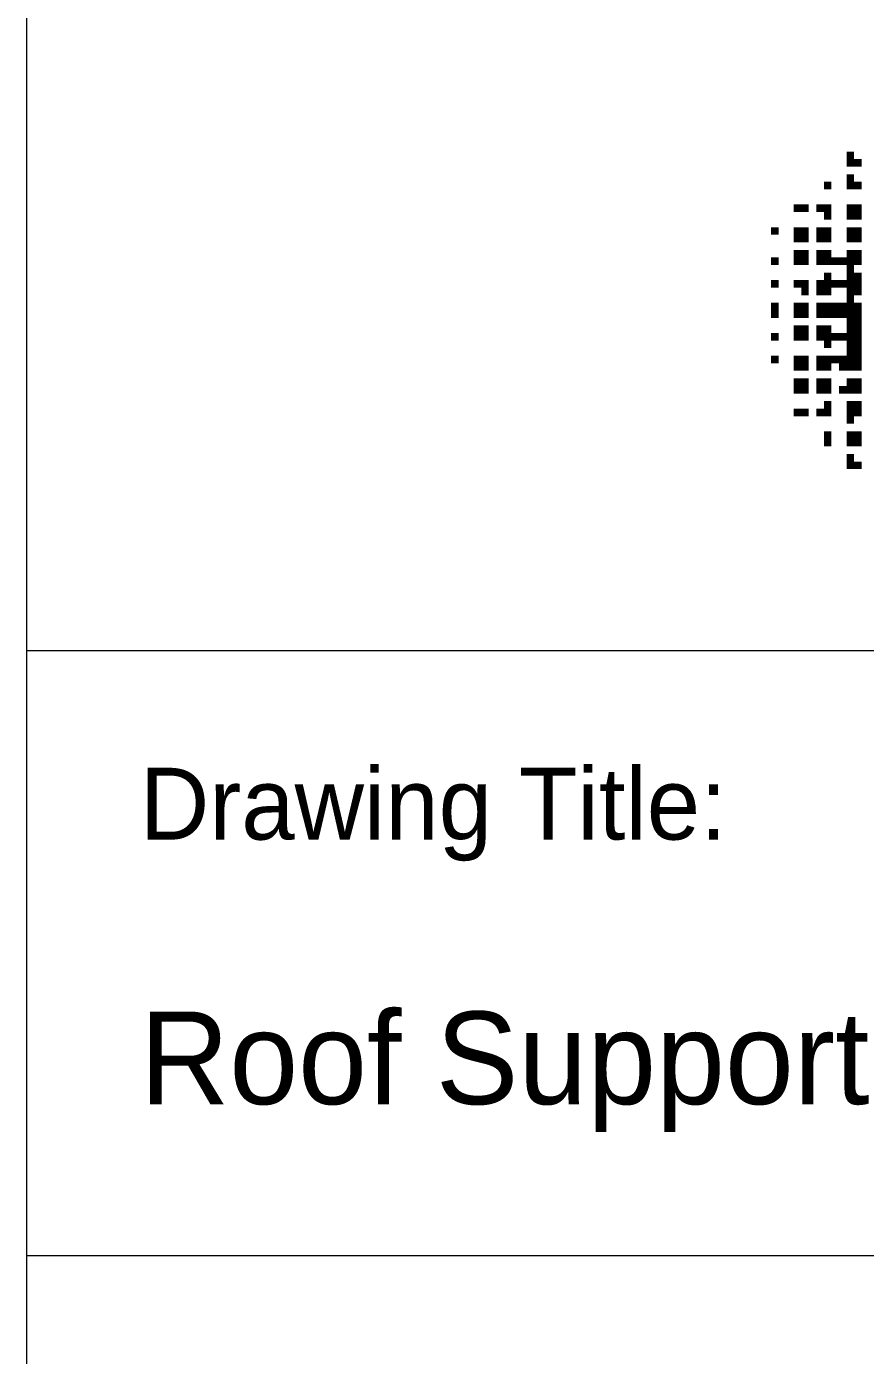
# Paper-space layout '04 Roof Support Layout' of a CAD drawing. Header units: millimetres. Extents: x 5 to 415, y 7 to 290.
# Drawn here: x 342 to 364.2, y 43.35 to 78.51 of the extents above; entities that cross this region are included whole.
import ezdxf

# ---------------------------------------------------------------- set-up
doc = ezdxf.new("R2010")
doc.units = ezdxf.units.MM
for name, color, linetype in [('BRANDING', 7, 'Continuous'), ('SHEET', 7, 'Continuous'), ('TEXT', 7, 'Continuous')]:
    doc.layers.add(name, color=color, linetype=linetype)

# ---------------------------------------------------------------- blocks, each defined once
blk = doc.blocks.new('SHEET_04')
at = {"layer": 'BRANDING'}
for points in [[(363.7, 75.2), (363.9, 75.2), (363.7, 75), (363.9, 75)], [(363.7, 75), (364.1, 75), (363.7, 74.8), (364.1, 74.8)], [(363.7, 74.6), (363.9, 74.6), (363.7, 74.4), (363.9, 74.4)], [(363.1, 74.4), (363.3, 74.4), (363.1, 74.2), (363.3, 74.2)], [(363.7, 74.4), (363.9, 74.4), (363.7, 74.2), (363.9, 74.2)], [(363.9, 74.4), (364.1, 74.4), (363.9, 74.2), (364.1, 74.2)], [(362.3, 73.8), (362.5, 73.8), (362.3, 73.6), (362.5, 73.6)], [(362.5, 73.8), (362.7, 73.8), (362.5, 73.6), (362.7, 73.6)], [(362.9, 73.8), (363.1, 73.8), (362.9, 73.6), (363.1, 73.6)], [(363.1, 73.8), (363.3, 73.8), (363.1, 73.6), (363.3, 73.6)], [(363.1, 73.6), (363.3, 73.6), (363.1, 73.4), (363.3, 73.4)], [(363.7, 73.8), (363.9, 73.8), (363.7, 73.6), (363.9, 73.6)], [(363.7, 73.6), (363.9, 73.6), (363.7, 73.4), (363.9, 73.4)], [(363.9, 73.8), (364.1, 73.8), (363.9, 73.6), (364.1, 73.6)], [(363.9, 73.6), (364.1, 73.6), (363.9, 73.4), (364.1, 73.4)], [(361.7, 73.2), (361.9, 73.2), (361.7, 73), (361.9, 73)], [(362.3, 73.2), (362.7, 73.2), (362.3, 73), (362.7, 73)], [(362.9, 73.2), (363.1, 73.2), (362.9, 73), (363.1, 73)], [(363.1, 73.2), (363.3, 73.2), (363.1, 73), (363.3, 73)], [(363.7, 73.2), (363.9, 73.2), (363.7, 73), (363.9, 73)], [(363.9, 73.2), (364.1, 73.2), (363.9, 73), (364.1, 73)], [(362.3, 73), (362.7, 73), (362.3, 72.8), (362.7, 72.8)], [(362.9, 73), (363.1, 73), (362.9, 72.8), (363.1, 72.8)], [(363.1, 73), (363.3, 73), (363.1, 72.8), (363.3, 72.8)], [(363.7, 73), (363.9, 73), (363.7, 72.8), (363.9, 72.8)], [(363.9, 73), (364.1, 73), (363.9, 72.8), (364.1, 72.8)], [(362.3, 72.6), (362.7, 72.6), (362.3, 72.4), (362.7, 72.4)], [(362.9, 72.6), (363.1, 72.6), (362.9, 72.4), (363.1, 72.4)], [(363.1, 72.6), (363.3, 72.6), (363.1, 72.4), (363.3, 72.4)], [(363.7, 72.6), (363.9, 72.6), (363.7, 72.4), (363.9, 72.4)], [(363.9, 72.6), (364.1, 72.6), (363.9, 72.4), (364.1, 72.4)], [(361.7, 72.4), (361.9, 72.4), (361.7, 72.2), (361.9, 72.2)], [(362.3, 72.4), (362.5, 72.4), (362.3, 72.2), (362.5, 72.2)], [(362.5, 72.4), (362.7, 72.4), (362.5, 72.2), (362.7, 72.2)], [(362.9, 72.4), (363.1, 72.4), (362.9, 72.2), (363.1, 72.2)], [(363.1, 72.4), (363.3, 72.4), (363.1, 72.2), (363.3, 72.2)], [(363.3, 72.4), (363.7, 72.4), (363.3, 72.2), (363.7, 72.2)], [(363.7, 72.4), (363.9, 72.4), (363.7, 72.2), (363.9, 72.2)], [(363.7, 72.2), (363.9, 72.2), (363.7, 72), (363.9, 72)], [(363.9, 72.4), (364.1, 72.4), (363.9, 72.2), (364.1, 72.2)], [(361.7, 71.8), (361.9, 71.8), (361.7, 71.6), (361.9, 71.6)], [(362.3, 71.8), (362.7, 71.8), (362.3, 71.6), (362.7, 71.6)], [(362.9, 71.8), (363.1, 71.8), (362.9, 71.6), (363.1, 71.6)], [(363.1, 72), (363.3, 72), (363.1, 71.8), (363.3, 71.8)], [(363.1, 71.8), (363.3, 71.8), (363.1, 71.6), (363.3, 71.6)], [(363.3, 71.8), (363.5, 71.8), (363.3, 71.6), (363.5, 71.6)], [(363.5, 71.8), (363.7, 71.8), (363.5, 71.6), (363.7, 71.6)], [(363.7, 72), (363.9, 72), (363.7, 71.8), (363.9, 71.8)], [(363.7, 71.8), (363.9, 71.8), (363.7, 71.6), (363.9, 71.6)], [(363.9, 72), (364.1, 72), (363.9, 71.8), (364.1, 71.8)], [(363.9, 71.8), (364.1, 71.8), (363.9, 71.6), (364.1, 71.6)], [(362.5, 71.6), (362.7, 71.6), (362.5, 71.4), (362.7, 71.4)], [(362.9, 71.6), (363.1, 71.6), (362.9, 71.4), (363.1, 71.4)], [(363.1, 71.6), (363.3, 71.6), (363.1, 71.4), (363.3, 71.4)], [(363.7, 71.6), (363.9, 71.6), (363.7, 71.4), (363.9, 71.4)], [(363.7, 71.4), (363.9, 71.4), (363.7, 71.2), (363.9, 71.2)], [(363.9, 71.6), (364.1, 71.6), (363.9, 71.4), (364.1, 71.4)], [(361.7, 71.2), (361.9, 71.2), (361.7, 71), (361.9, 71)], [(362.3, 71.2), (362.5, 71.2), (362.3, 71), (362.5, 71)], [(362.5, 71.2), (362.7, 71.2), (362.5, 71), (362.7, 71)], [(362.9, 71.2), (363.1, 71.2), (362.9, 71), (363.1, 71)], [(363.1, 71.2), (363.3, 71.2), (363.1, 71), (363.3, 71)], [(363.3, 71.2), (363.5, 71.2), (363.3, 71), (363.5, 71)], [(363.5, 71.2), (363.7, 71.2), (363.5, 71), (363.7, 71)], [(363.7, 71.2), (363.9, 71.2), (363.7, 71), (363.9, 71)], [(363.9, 71.2), (364.1, 71.2), (363.9, 71), (364.1, 71)], [(361.7, 71), (361.9, 71), (361.7, 70.8), (361.9, 70.8)], [(362.3, 71), (362.5, 71), (362.3, 70.8), (362.5, 70.8)], [(362.5, 71), (362.7, 71), (362.5, 70.8), (362.7, 70.8)], [(362.9, 71), (363.1, 71), (362.9, 70.8), (363.1, 70.8)], [(363.1, 71), (363.3, 71), (363.1, 70.8), (363.3, 70.8)], [(363.3, 71), (363.5, 71), (363.3, 70.8), (363.5, 70.8)], [(363.5, 71), (363.7, 71), (363.5, 70.8), (363.7, 70.8)], [(363.7, 71), (363.9, 71), (363.7, 70.8), (363.9, 70.8)], [(363.7, 70.8), (363.9, 70.8), (363.7, 70.6), (363.9, 70.6)], [(363.9, 71), (364.1, 71), (363.9, 70.8), (364.1, 70.8)], [(363.9, 70.8), (364.1, 70.8), (363.9, 70.6), (364.1, 70.6)], [(361.7, 70.4), (361.9, 70.4), (361.7, 70.2), (361.9, 70.2)], [(362.3, 70.6), (362.7, 70.6), (362.3, 70.4), (362.7, 70.4)], [(362.3, 70.4), (362.7, 70.4), (362.3, 70.2), (362.7, 70.2)], [(362.9, 70.6), (363.1, 70.6), (362.9, 70.4), (363.1, 70.4)], [(362.9, 70.4), (363.1, 70.4), (362.9, 70.2), (363.1, 70.2)], [(363.1, 70.6), (363.3, 70.6), (363.1, 70.4), (363.3, 70.4)], [(363.1, 70.4), (363.3, 70.4), (363.1, 70.2), (363.3, 70.2)], [(363.3, 70.4), (363.5, 70.4), (363.3, 70.2), (363.5, 70.2)], [(363.5, 70.4), (363.7, 70.4), (363.5, 70.2), (363.7, 70.2)], [(363.7, 70.6), (363.9, 70.6), (363.7, 70.4), (363.9, 70.4)], [(363.7, 70.4), (363.9, 70.4), (363.7, 70.2), (363.9, 70.2)], [(363.9, 70.6), (364.1, 70.6), (363.9, 70.4), (364.1, 70.4)], [(363.9, 70.4), (364.1, 70.4), (363.9, 70.2), (364.1, 70.2)], [(363.1, 70.2), (363.3, 70.2), (363.1, 70), (363.3, 70)], [(363.7, 70.2), (363.9, 70.2), (363.7, 70), (363.9, 70)], [(363.7, 70), (363.9, 70), (363.7, 69.8), (363.9, 69.8)], [(363.9, 70.2), (364.1, 70.2), (363.9, 70), (364.1, 70)], [(363.9, 70), (364.1, 70), (363.9, 69.8), (364.1, 69.8)], [(361.7, 69.8), (361.9, 69.8), (361.7, 69.6), (361.9, 69.6)], [(362.3, 69.8), (362.5, 69.8), (362.3, 69.6), (362.5, 69.6)], [(362.5, 69.8), (362.7, 69.8), (362.5, 69.6), (362.7, 69.6)], [(362.9, 69.8), (363.1, 69.8), (362.9, 69.6), (363.1, 69.6)], [(363.1, 69.8), (363.3, 69.8), (363.1, 69.6), (363.3, 69.6)], [(363.3, 69.8), (363.7, 69.8), (363.3, 69.6), (363.7, 69.6)], [(363.7, 69.8), (363.9, 69.8), (363.7, 69.6), (363.9, 69.6)], [(363.9, 69.8), (364.1, 69.8), (363.9, 69.6), (364.1, 69.6)], [(362.3, 69.6), (362.7, 69.6), (362.3, 69.4), (362.7, 69.4)], [(362.9, 69.6), (363.1, 69.6), (362.9, 69.4), (363.1, 69.4)], [(363.1, 69.6), (363.3, 69.6), (363.1, 69.4), (363.3, 69.4)], [(363.5, 69.6), (363.7, 69.6), (363.5, 69.4), (363.7, 69.4)], [(363.7, 69.6), (363.9, 69.6), (363.7, 69.4), (363.9, 69.4)], [(363.9, 69.6), (364.1, 69.6), (363.9, 69.4), (364.1, 69.4)], [(362.3, 69.2), (362.7, 69.2), (362.3, 69), (362.7, 69)], [(362.3, 69), (362.5, 69), (362.3, 68.8), (362.5, 68.8)], [(362.5, 69), (362.7, 69), (362.5, 68.8), (362.7, 68.8)], [(362.9, 69.2), (363.1, 69.2), (362.9, 69), (363.1, 69)], [(362.9, 69), (363.1, 69), (362.9, 68.8), (363.1, 68.8)], [(363.1, 69.2), (363.3, 69.2), (363.1, 69), (363.3, 69)], [(363.1, 69), (363.3, 69), (363.1, 68.8), (363.3, 68.8)], [(363.5, 69), (363.7, 69), (363.5, 68.8), (363.7, 68.8)], [(363.7, 69.2), (363.9, 69.2), (363.7, 69), (363.9, 69)], [(363.7, 69), (363.9, 69), (363.7, 68.8), (363.9, 68.8)], [(363.9, 69.2), (364.1, 69.2), (363.9, 69), (364.1, 69)], [(363.9, 69), (364.1, 69), (363.9, 68.8), (364.1, 68.8)], [(363.1, 68.6), (363.3, 68.6), (363.1, 68.4), (363.3, 68.4)], [(363.7, 68.6), (363.9, 68.6), (363.7, 68.4), (363.9, 68.4)], [(363.9, 68.6), (364.1, 68.6), (363.9, 68.4), (364.1, 68.4)], [(362.3, 68.4), (362.7, 68.4), (362.3, 68.2), (362.7, 68.2)], [(362.9, 68.4), (363.1, 68.4), (362.9, 68.2), (363.1, 68.2)], [(363.1, 68.4), (363.3, 68.4), (363.1, 68.2), (363.3, 68.2)], [(363.7, 68.4), (363.9, 68.4), (363.7, 68.2), (363.9, 68.2)], [(363.7, 68.2), (363.9, 68.2), (363.7, 68), (363.9, 68)], [(363.9, 68.4), (364.1, 68.4), (363.9, 68.2), (364.1, 68.2)], [(363.1, 67.8), (363.3, 67.8), (363.1, 67.6), (363.3, 67.6)], [(363.1, 67.6), (363.3, 67.6), (363.1, 67.4), (363.3, 67.4)], [(363.7, 67.8), (363.9, 67.8), (363.7, 67.6), (363.9, 67.6)], [(363.7, 67.6), (364.1, 67.6), (363.7, 67.4), (364.1, 67.4)], [(363.9, 67.8), (364.1, 67.8), (363.9, 67.6), (364.1, 67.6)], [(363.7, 67.2), (363.9, 67.2), (363.7, 67), (363.9, 67)], [(363.7, 67), (364.1, 67), (363.7, 66.8), (364.1, 66.8)]]:
    blk.add_solid(points, dxfattribs=at)
at = {"layer": 'SHEET', "lineweight": 18}
for p, q in [((342, 290), (342, 7)), ((342, 62), (415, 62)), ((342, 46), (415, 46))]:
    blk.add_line(p, q, dxfattribs=at)
at = {"layer": 'TEXT'}
for s, height, p in [('Drawing Title:', 1.9, (345, 57)), ('Roof Support Layout', 2.45, (345, 50))]:
    blk.add_text(s, height=height, dxfattribs=at).set_placement(p)

psp = doc.layouts.new('04 Roof Support Layout')

# ---------------------------------------------------------------- block references
psp.add_blockref('SHEET_04', (0, 0))

doc.saveas('drawing.dxf')
